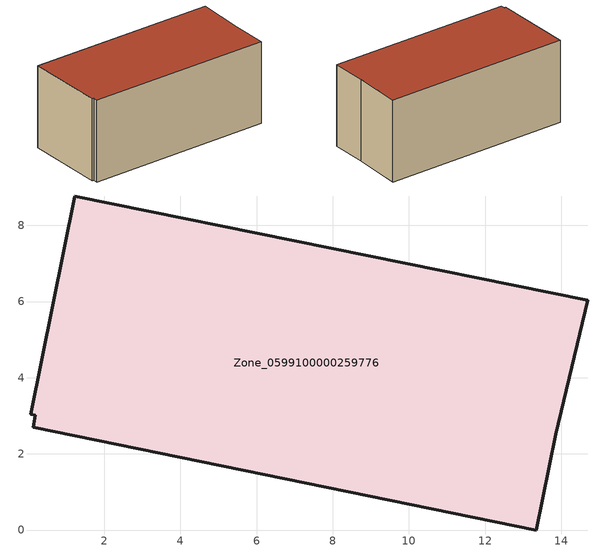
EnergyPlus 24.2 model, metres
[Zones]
Zone_0599100000259776
 floor ground (C_G): 0.19,3.02 0.07,3.04 1.23,8.77 14.7,6.03 13.85,2.51 13.34,0 0.13,2.69 z0
 wall outside (C_F): 14.7,6.03 1.23,8.77 0.07,3.04 0.19,3.02 0.13,2.69 13.34,0 13.85,2.51 14.7,6.03 z0:6.04
 roof outside (C_R): 0.19,3.02 0.13,2.69 13.34,0 13.85,2.51 14.7,6.03 1.23,8.77 0.07,3.04 z6.04
[BUILDING]
Pand.0599100000259776: North Axis=0; Terrain=City; Loads Convergence Tolerance Value=0.04; Temperature Convergence Tolerance Value=0.4; Solar Distribution=FullExterior; Maximum Number of Warmup Days=25; Minimum Number of Warmup Days=1
[Site:Location]
Rotterdam.The.Hague.AP_ZH_NLD Design_Conditions: Latitude=51.96; Longitude=4.45; Time Zone=1; Elevation=-4.5
[SITE:GROUNDTEMPERATURE:BUILDINGSURFACE]
18, 18, 18, 18, 18, 18, 18, 18, 18, 18, 18, 18
[MATERIAL] Thermal Absorptance=0.9; Solar Absorptance=0.7; Visible Absorptance=0.7
Name | Roughness | Thickness | Conductivity | Density | Specific Heat
G.D.1965 | MediumSmooth | 0.15 | 1 | 540 | 1210
F.D.1965 | Rough | 0.3 | 0.857143 | 1920 | 840
R.D.1965 | MediumRough | 0.2 | 0.08 | 1500 | 1000
[CONSTRUCTION]
C_G: G.D.1965
C_F: F.D.1965
C_R: R.D.1965
[ZONE]
Zone_0599100000259776: Type=1; Multiplier=1; Ceiling Height=Autocalculate; Volume=Autocalculate; Floor Area=autocalculate; Part of Total Floor Area=Yes
[ZONEINFILTRATION:DESIGNFLOWRATE]
Infil_Zone_0599100000259776: Zone or ZoneList or Space or SpaceList=Zone_0599100000259776; Schedule=AlwaysOn; Design Flow Rate Calculation Method=Flow/Area; Flow Rate per Floor Area=0.0042; Constant Term Coefficient=1; Temperature Term Coefficient=0; Velocity Term Coefficient=0; Velocity Squared Term Coefficient=0
[HVACTEMPLATE:ZONE:IDEALLOADSAIRSYSTEM]
Zone_0599100000259776: Maximum Heating Supply Air Temperature=50; Minimum Cooling Supply Air Temperature=13; Maximum Heating Supply Air Humidity Ratio=0.0156; Minimum Cooling Supply Air Humidity Ratio=0.0077; Heating Limit=NoLimit; Cooling Limit=NoLimit; Dehumidification Control Type=ConstantSensibleHeatRatio; Cooling Sensible Heat Ratio=0.7; Dehumidification Setpoint=60; Humidification Control Type=None; Humidification Setpoint=30; Outdoor Air Method=None; Outdoor Air Flow Rate per Person=0.00944; Outdoor Air Flow Rate per Zone Floor Area=0; Outdoor Air Flow Rate per Zone=0; Demand Controlled Ventilation Type=None; Outdoor Air Economizer Type=NoEconomizer; Heat Recovery Type=None; Sensible Heat Recovery Effectiveness=0.7; Latent Heat Recovery Effectiveness=0.65
[ZONECONTROL:THERMOSTAT]
ThermostatControl_Zone_0599100000259776: Zone or ZoneList=Zone_0599100000259776; Control Type Schedule=DualSetpointControlType; Control 1=Thermostat_Zone_0599100000259776; Temperature Difference Between Cutout And Setpoint=0
[THERMOSTATSETPOINT:DUALSETPOINT]
Thermostat_Zone_0599100000259776: Heating Setpoint Temperature Schedule=HeatingSetpoint_Zone_0599100000259776; Cooling Setpoint Temperature Schedule=CoolingSetpoint_Zone_0599100000259776
[SCHEDULE:COMPACT]
HeatingSetpoint_Zone_0599100000259776: Through: 12/31, For: AllDays, Until: 24:00, 21
CoolingSetpoint_Zone_0599100000259776: Through: 12/31, For: AllDays, Until: 24:00, 24
DualSetpointControlType: Through: 12/31, For: AllDays, Until: 24:00, 4
AlwaysOn: Through: 12/31, For: AllDays, Until: 24:00, 1
